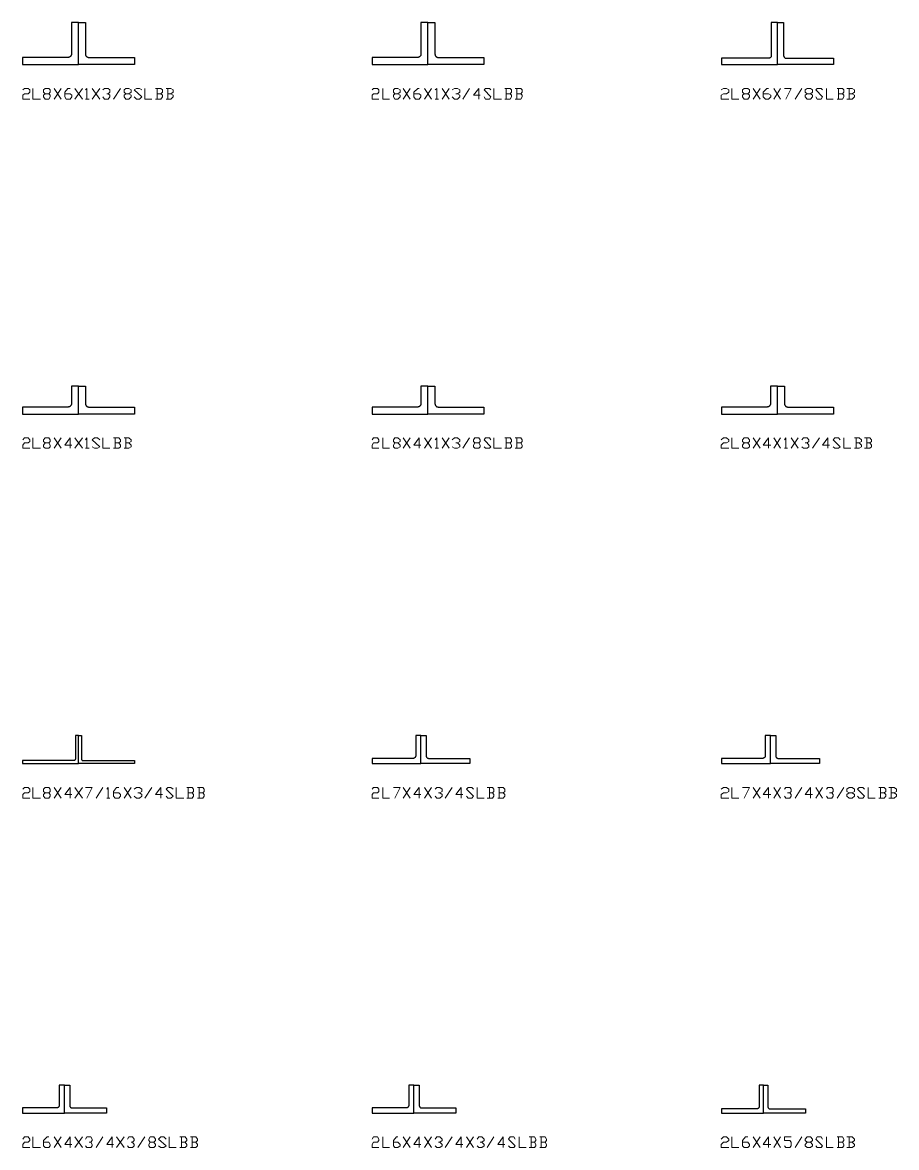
# Model space of a CAD drawing. Header units: inches. Extents: x 0 to 985, y -1555 to 12.
# Drawn here: x 600 to 725, y -1154.9 to -994 of the extents above; entities that cross this region are included whole.
import ezdxf

# ---------------------------------------------------------------- set-up
doc = ezdxf.new("R2010")
doc.units = ezdxf.units.IN
doc.header["$MEASUREMENT"] = 0
doc.layers.add('AISC_STEEL', color=7, linetype='Continuous')

msp = doc.modelspace()

# ---------------------------------------------------------------- linework, layer by layer
at = {"color": 3, "lineweight": 0}
for points in [[(600.06, -1003.65), (600.27, -1003.43), (600.82, -1003.43), (601.04, -1003.65), (601.04, -1003.98), (600.82, -1004.19), (600.27, -1004.19), (600.06, -1004.41), (600.06, -1004.96), (601.04, -1004.96)], [(601.47, -1003.43), (601.47, -1004.96), (602.56, -1004.96)], [(603.76, -1004.19), (603.98, -1004.41), (603.98, -1004.63), (603.76, -1004.96), (603.22, -1004.96), (603, -1004.63), (603, -1004.41), (603.22, -1004.19), (603.76, -1004.19), (603.98, -1003.98), (603.98, -1003.65), (603.76, -1003.43), (603.22, -1003.43), (603, -1003.65), (603, -1003.98), (603.22, -1004.19)], [(604.53, -1004.96), (605.51, -1003.43)], [(604.53, -1003.43), (605.51, -1004.96)], [(606.05, -1004.19), (606.82, -1004.19), (607.04, -1004.41), (607.04, -1004.63), (606.82, -1004.96), (606.27, -1004.96), (606.05, -1004.63), (606.05, -1003.98), (606.49, -1003.43), (606.82, -1003.43)], [(607.47, -1004.96), (608.56, -1003.43)], [(607.47, -1003.43), (608.56, -1004.96)], [(609, -1003.65), (609.22, -1003.43), (609.22, -1004.96)], [(609.98, -1004.96), (611.07, -1003.43)], [(609.98, -1003.43), (611.07, -1004.96)], [(611.51, -1003.65), (611.73, -1003.43), (612.27, -1003.43), (612.49, -1003.65), (612.49, -1003.98), (612.27, -1004.19), (612.05, -1004.19)], [(613.03, -1004.96), (614.02, -1003.43)], [(615.21, -1004.19), (615.54, -1004.41), (615.54, -1004.63), (615.21, -1004.96), (614.78, -1004.96), (614.56, -1004.63), (614.56, -1004.41), (614.78, -1004.19), (615.21, -1004.19), (615.54, -1003.98), (615.54, -1003.65), (615.21, -1003.43), (614.78, -1003.43), (614.56, -1003.65), (614.56, -1003.98), (614.78, -1004.19)], [(615.98, -1004.63), (616.31, -1004.96), (616.74, -1004.96), (617.07, -1004.63), (615.98, -1003.65), (616.31, -1003.43), (616.74, -1003.43), (617.07, -1003.65)], [(617.5, -1003.43), (617.5, -1004.96), (618.49, -1004.96)], [(619.79, -1004.19), (620.01, -1003.98), (620.01, -1003.65), (619.79, -1003.43), (619.03, -1003.43)], [(619.25, -1003.43), (619.25, -1004.96)], [(621.21, -1004.19), (621.54, -1003.98), (621.54, -1003.65), (621.21, -1003.43), (620.56, -1003.43)], [(620.78, -1003.43), (620.78, -1004.96)], [(650, -1003.65), (650.22, -1003.43), (650.77, -1003.43), (650.98, -1003.65), (650.98, -1003.98), (650.77, -1004.19), (650.22, -1004.19), (650, -1004.41), (650, -1004.96), (650.98, -1004.96)], [(651.53, -1003.43), (651.53, -1004.96), (652.51, -1004.96)], [(653.71, -1004.19), (654.04, -1004.41), (654.04, -1004.63), (653.71, -1004.96), (653.27, -1004.96), (653.06, -1004.63), (653.06, -1004.41), (653.27, -1004.19), (653.71, -1004.19), (654.04, -1003.98), (654.04, -1003.65), (653.71, -1003.43), (653.27, -1003.43), (653.06, -1003.65), (653.06, -1003.98), (653.27, -1004.19)], [(654.47, -1004.96), (655.45, -1003.43)], [(654.47, -1003.43), (655.45, -1004.96)], [(656, -1004.19), (656.76, -1004.19), (656.98, -1004.41), (656.98, -1004.63), (656.76, -1004.96), (656.22, -1004.96), (656, -1004.63), (656, -1003.98), (656.55, -1003.43), (656.76, -1003.43)], [(657.53, -1004.96), (658.51, -1003.43)], [(657.53, -1003.43), (658.51, -1004.96)], [(659.05, -1003.65), (659.27, -1003.43), (659.27, -1004.96)], [(660.03, -1004.96), (661.02, -1003.43)], [(660.03, -1003.43), (661.02, -1004.96)], [(661.45, -1003.65), (661.78, -1003.43), (662.22, -1003.43), (662.54, -1003.65), (662.54, -1003.98), (662.22, -1004.19), (662, -1004.19)], [(662.98, -1004.96), (663.96, -1003.43)], [(665.49, -1004.41), (664.51, -1004.41), (665.27, -1003.43), (665.27, -1004.96)], [(666.03, -1004.63), (666.25, -1004.96), (666.8, -1004.96), (667.01, -1004.63), (666.03, -1003.65), (666.25, -1003.43), (666.8, -1003.43), (667.01, -1003.65)], [(667.45, -1003.43), (667.45, -1004.96), (668.54, -1004.96)], [(669.74, -1004.19), (669.96, -1003.98), (669.96, -1003.65), (669.74, -1003.43), (668.98, -1003.43)], [(669.2, -1003.43), (669.2, -1004.96)], [(671.27, -1004.19), (671.49, -1003.98), (671.49, -1003.65), (671.27, -1003.43), (670.5, -1003.43)], [(670.72, -1003.43), (670.72, -1004.96)], [(699.95, -1003.65), (700.27, -1003.43), (700.71, -1003.43), (701.04, -1003.65), (701.04, -1003.98), (700.71, -1004.19), (700.27, -1004.19), (699.95, -1004.41), (699.95, -1004.96), (701.04, -1004.96)], [(701.47, -1003.43), (701.47, -1004.96), (702.46, -1004.96)], [(703.76, -1004.19), (703.98, -1004.41), (703.98, -1004.63), (703.76, -1004.96), (703.22, -1004.96), (703, -1004.63), (703, -1004.41), (703.22, -1004.19), (703.76, -1004.19), (703.98, -1003.98), (703.98, -1003.65), (703.76, -1003.43), (703.22, -1003.43), (703, -1003.65), (703, -1003.98), (703.22, -1004.19)], [(704.53, -1004.96), (705.51, -1003.43)], [(704.53, -1003.43), (705.51, -1004.96)], [(705.95, -1004.19), (706.71, -1004.19), (707.04, -1004.41), (707.04, -1004.63), (706.71, -1004.96), (706.27, -1004.96), (705.95, -1004.63), (705.95, -1003.98), (706.49, -1003.43), (706.71, -1003.43)], [(707.47, -1004.96), (708.45, -1003.43)], [(707.47, -1003.43), (708.45, -1004.96)], [(709, -1003.43), (709.98, -1003.43), (709.22, -1004.96)], [(710.53, -1004.96), (711.51, -1003.43)], [(712.71, -1004.19), (713.03, -1004.41), (713.03, -1004.63), (712.71, -1004.96), (712.27, -1004.96), (711.94, -1004.63), (711.94, -1004.41), (712.27, -1004.19), (712.71, -1004.19), (713.03, -1003.98), (713.03, -1003.65), (712.71, -1003.43), (712.27, -1003.43), (711.94, -1003.65), (711.94, -1003.98), (712.27, -1004.19)], [(713.47, -1004.63), (713.69, -1004.96), (714.23, -1004.96), (714.45, -1004.63), (713.47, -1003.65), (713.69, -1003.43), (714.23, -1003.43), (714.45, -1003.65)], [(715, -1003.43), (715, -1004.96), (715.98, -1004.96)], [(717.29, -1004.19), (717.5, -1003.98), (717.5, -1003.65), (717.29, -1003.43), (716.52, -1003.43)], [(716.74, -1003.43), (716.74, -1004.96)], [(718.7, -1004.19), (719.03, -1003.98), (719.03, -1003.65), (718.7, -1003.43), (717.94, -1003.43)], [(718.27, -1003.43), (718.27, -1004.96)], [(609, -1004.96), (609.54, -1004.96)], [(612.27, -1004.19), (612.49, -1004.41), (612.49, -1004.63), (612.27, -1004.96), (611.73, -1004.96), (611.51, -1004.63)], [(619.03, -1004.96), (619.79, -1004.96), (620.01, -1004.63), (620.01, -1004.41), (619.79, -1004.19), (619.25, -1004.19)], [(620.56, -1004.96), (621.21, -1004.96), (621.54, -1004.63), (621.54, -1004.41), (621.21, -1004.19), (620.78, -1004.19)], [(659.05, -1004.96), (659.49, -1004.96)], [(662.22, -1004.19), (662.54, -1004.41), (662.54, -1004.63), (662.22, -1004.96), (661.78, -1004.96), (661.45, -1004.63)], [(668.98, -1004.96), (669.74, -1004.96), (669.96, -1004.63), (669.96, -1004.41), (669.74, -1004.19), (669.2, -1004.19)], [(670.5, -1004.96), (671.27, -1004.96), (671.49, -1004.63), (671.49, -1004.41), (671.27, -1004.19), (670.72, -1004.19)], [(716.52, -1004.96), (717.29, -1004.96), (717.5, -1004.63), (717.5, -1004.41), (717.29, -1004.19), (716.74, -1004.19)], [(717.94, -1004.96), (718.7, -1004.96), (719.03, -1004.63), (719.03, -1004.41), (718.7, -1004.19), (718.27, -1004.19)], [(600.06, -1053.7), (600.27, -1053.38), (600.82, -1053.38), (601.04, -1053.7), (601.04, -1053.92), (600.82, -1054.14), (600.27, -1054.14), (600.06, -1054.47), (600.06, -1054.9), (601.04, -1054.9)], [(601.47, -1053.38), (601.47, -1054.9), (602.56, -1054.9)], [(603.76, -1054.14), (603.98, -1054.47), (603.98, -1054.68), (603.76, -1054.9), (603.22, -1054.9), (603, -1054.68), (603, -1054.47), (603.22, -1054.14), (603.76, -1054.14), (603.98, -1053.92), (603.98, -1053.7), (603.76, -1053.38), (603.22, -1053.38), (603, -1053.7), (603, -1053.92), (603.22, -1054.14)], [(604.53, -1054.9), (605.51, -1053.38)], [(604.53, -1053.38), (605.51, -1054.9)], [(607.04, -1054.47), (606.05, -1054.47), (606.82, -1053.38), (606.82, -1054.9)], [(607.47, -1054.9), (608.56, -1053.38)], [(607.47, -1053.38), (608.56, -1054.9)], [(609, -1053.7), (609.22, -1053.38), (609.22, -1054.9)], [(609.98, -1054.68), (610.31, -1054.9), (610.74, -1054.9), (611.07, -1054.68), (609.98, -1053.7), (610.31, -1053.38), (610.74, -1053.38), (611.07, -1053.7)], [(611.51, -1053.38), (611.51, -1054.9), (612.49, -1054.9)], [(613.8, -1054.14), (614.02, -1053.92), (614.02, -1053.7), (613.8, -1053.38), (613.03, -1053.38)], [(613.25, -1053.38), (613.25, -1054.9)], [(615.21, -1054.14), (615.54, -1053.92), (615.54, -1053.7), (615.21, -1053.38), (614.56, -1053.38)], [(614.78, -1053.38), (614.78, -1054.9)], [(650, -1053.7), (650.22, -1053.38), (650.77, -1053.38), (650.98, -1053.7), (650.98, -1053.92), (650.77, -1054.14), (650.22, -1054.14), (650, -1054.47), (650, -1054.9), (650.98, -1054.9)], [(651.53, -1053.38), (651.53, -1054.9), (652.51, -1054.9)], [(653.71, -1054.14), (654.04, -1054.47), (654.04, -1054.68), (653.71, -1054.9), (653.27, -1054.9), (653.06, -1054.68), (653.06, -1054.47), (653.27, -1054.14), (653.71, -1054.14), (654.04, -1053.92), (654.04, -1053.7), (653.71, -1053.38), (653.27, -1053.38), (653.06, -1053.7), (653.06, -1053.92), (653.27, -1054.14)], [(654.47, -1054.9), (655.45, -1053.38)], [(654.47, -1053.38), (655.45, -1054.9)], [(656.98, -1054.47), (656, -1054.47), (656.76, -1053.38), (656.76, -1054.9)], [(657.53, -1054.9), (658.51, -1053.38)], [(657.53, -1053.38), (658.51, -1054.9)], [(659.05, -1053.7), (659.27, -1053.38), (659.27, -1054.9)], [(660.03, -1054.9), (661.02, -1053.38)], [(660.03, -1053.38), (661.02, -1054.9)], [(661.45, -1053.7), (661.78, -1053.38), (662.22, -1053.38), (662.54, -1053.7), (662.54, -1053.92), (662.22, -1054.14), (662, -1054.14)], [(662.98, -1054.9), (663.96, -1053.38)], [(665.27, -1054.14), (665.49, -1054.47), (665.49, -1054.68), (665.27, -1054.9), (664.72, -1054.9), (664.51, -1054.68), (664.51, -1054.47), (664.72, -1054.14), (665.27, -1054.14), (665.49, -1053.92), (665.49, -1053.7), (665.27, -1053.38), (664.72, -1053.38), (664.51, -1053.7), (664.51, -1053.92), (664.72, -1054.14)], [(666.03, -1054.68), (666.25, -1054.9), (666.8, -1054.9), (667.01, -1054.68), (666.03, -1053.7), (666.25, -1053.38), (666.8, -1053.38), (667.01, -1053.7)], [(667.45, -1053.38), (667.45, -1054.9), (668.54, -1054.9)], [(669.74, -1054.14), (669.96, -1053.92), (669.96, -1053.7), (669.74, -1053.38), (668.98, -1053.38)], [(669.2, -1053.38), (669.2, -1054.9)], [(671.27, -1054.14), (671.49, -1053.92), (671.49, -1053.7), (671.27, -1053.38), (670.5, -1053.38)], [(670.72, -1053.38), (670.72, -1054.9)], [(699.95, -1053.7), (700.27, -1053.38), (700.71, -1053.38), (701.04, -1053.7), (701.04, -1053.92), (700.71, -1054.14), (700.27, -1054.14), (699.95, -1054.47), (699.95, -1054.9), (701.04, -1054.9)], [(701.47, -1053.38), (701.47, -1054.9), (702.46, -1054.9)], [(703.76, -1054.14), (703.98, -1054.47), (703.98, -1054.68), (703.76, -1054.9), (703.22, -1054.9), (703, -1054.68), (703, -1054.47), (703.22, -1054.14), (703.76, -1054.14), (703.98, -1053.92), (703.98, -1053.7), (703.76, -1053.38), (703.22, -1053.38), (703, -1053.7), (703, -1053.92), (703.22, -1054.14)], [(704.53, -1054.9), (705.51, -1053.38)], [(704.53, -1053.38), (705.51, -1054.9)], [(707.04, -1054.47), (705.95, -1054.47), (706.71, -1053.38), (706.71, -1054.9)], [(707.47, -1054.9), (708.45, -1053.38)], [(707.47, -1053.38), (708.45, -1054.9)], [(709, -1053.7), (709.22, -1053.38), (709.22, -1054.9)], [(709.98, -1054.9), (710.96, -1053.38)], [(709.98, -1053.38), (710.96, -1054.9)], [(711.51, -1053.7), (711.73, -1053.38), (712.27, -1053.38), (712.49, -1053.7), (712.49, -1053.92), (712.27, -1054.14), (711.94, -1054.14)], [(713.03, -1054.9), (714.02, -1053.38)], [(715.43, -1054.47), (714.45, -1054.47), (715.21, -1053.38), (715.21, -1054.9)], [(715.98, -1054.68), (716.2, -1054.9), (716.74, -1054.9), (716.96, -1054.68), (715.98, -1053.7), (716.2, -1053.38), (716.74, -1053.38), (716.96, -1053.7)], [(717.5, -1053.38), (717.5, -1054.9), (718.49, -1054.9)], [(719.69, -1054.14), (720.01, -1053.92), (720.01, -1053.7), (719.69, -1053.38), (719.03, -1053.38)], [(719.25, -1053.38), (719.25, -1054.9)], [(721.21, -1054.14), (721.43, -1053.92), (721.43, -1053.7), (721.21, -1053.38), (720.45, -1053.38)], [(720.78, -1053.38), (720.78, -1054.9)], [(609, -1054.9), (609.54, -1054.9)], [(613.03, -1054.9), (613.8, -1054.9), (614.02, -1054.68), (614.02, -1054.47), (613.8, -1054.14), (613.25, -1054.14)], [(614.56, -1054.9), (615.21, -1054.9), (615.54, -1054.68), (615.54, -1054.47), (615.21, -1054.14), (614.78, -1054.14)], [(659.05, -1054.9), (659.49, -1054.9)], [(662.22, -1054.14), (662.54, -1054.47), (662.54, -1054.68), (662.22, -1054.9), (661.78, -1054.9), (661.45, -1054.68)], [(668.98, -1054.9), (669.74, -1054.9), (669.96, -1054.68), (669.96, -1054.47), (669.74, -1054.14), (669.2, -1054.14)], [(670.5, -1054.9), (671.27, -1054.9), (671.49, -1054.68), (671.49, -1054.47), (671.27, -1054.14), (670.72, -1054.14)], [(709, -1054.9), (709.44, -1054.9)], [(712.27, -1054.14), (712.49, -1054.47), (712.49, -1054.68), (712.27, -1054.9), (711.73, -1054.9), (711.51, -1054.68)], [(719.03, -1054.9), (719.69, -1054.9), (720.01, -1054.68), (720.01, -1054.47), (719.69, -1054.14), (719.25, -1054.14)], [(720.45, -1054.9), (721.21, -1054.9), (721.43, -1054.68), (721.43, -1054.47), (721.21, -1054.14), (720.78, -1054.14)], [(600.06, -1103.65), (600.27, -1103.43), (600.82, -1103.43), (601.04, -1103.65), (601.04, -1103.98), (600.82, -1104.19), (600.27, -1104.19), (600.06, -1104.41), (600.06, -1104.96), (601.04, -1104.96)], [(601.47, -1103.43), (601.47, -1104.96), (602.56, -1104.96)], [(603.76, -1104.19), (603.98, -1104.41), (603.98, -1104.63), (603.76, -1104.96), (603.22, -1104.96), (603, -1104.63), (603, -1104.41), (603.22, -1104.19), (603.76, -1104.19), (603.98, -1103.98), (603.98, -1103.65), (603.76, -1103.43), (603.22, -1103.43), (603, -1103.65), (603, -1103.98), (603.22, -1104.19)], [(604.53, -1104.96), (605.51, -1103.43)], [(604.53, -1103.43), (605.51, -1104.96)], [(607.04, -1104.41), (606.05, -1104.41), (606.82, -1103.43), (606.82, -1104.96)], [(607.47, -1104.96), (608.56, -1103.43)], [(607.47, -1103.43), (608.56, -1104.96)], [(609, -1103.43), (609.98, -1103.43), (609.22, -1104.96)], [(610.53, -1104.96), (611.51, -1103.43)], [(612.05, -1103.65), (612.27, -1103.43), (612.27, -1104.96)], [(613.03, -1104.19), (613.8, -1104.19), (614.02, -1104.41), (614.02, -1104.63), (613.8, -1104.96), (613.25, -1104.96), (613.03, -1104.63), (613.03, -1103.98), (613.47, -1103.43), (613.8, -1103.43)], [(614.56, -1104.96), (615.54, -1103.43)], [(614.56, -1103.43), (615.54, -1104.96)], [(615.98, -1103.65), (616.31, -1103.43), (616.74, -1103.43), (617.07, -1103.65), (617.07, -1103.98), (616.74, -1104.19), (616.52, -1104.19)], [(617.5, -1104.96), (618.49, -1103.43)], [(620.01, -1104.41), (619.03, -1104.41), (619.79, -1103.43), (619.79, -1104.96)], [(620.56, -1104.63), (620.78, -1104.96), (621.21, -1104.96), (621.54, -1104.63), (620.56, -1103.65), (620.78, -1103.43), (621.21, -1103.43), (621.54, -1103.65)], [(621.98, -1103.43), (621.98, -1104.96), (623.07, -1104.96)], [(624.27, -1104.19), (624.48, -1103.98), (624.48, -1103.65), (624.27, -1103.43), (623.5, -1103.43)], [(623.72, -1103.43), (623.72, -1104.96)], [(625.79, -1104.19), (626.01, -1103.98), (626.01, -1103.65), (625.79, -1103.43), (625.03, -1103.43)], [(625.25, -1103.43), (625.25, -1104.96)], [(650, -1103.65), (650.22, -1103.43), (650.77, -1103.43), (650.98, -1103.65), (650.98, -1103.98), (650.77, -1104.19), (650.22, -1104.19), (650, -1104.41), (650, -1104.96), (650.98, -1104.96)], [(651.53, -1103.43), (651.53, -1104.96), (652.51, -1104.96)], [(653.06, -1103.43), (654.04, -1103.43), (653.27, -1104.96)], [(654.47, -1104.96), (655.45, -1103.43)], [(654.47, -1103.43), (655.45, -1104.96)], [(656.98, -1104.41), (656, -1104.41), (656.76, -1103.43), (656.76, -1104.96)], [(657.53, -1104.96), (658.51, -1103.43)], [(657.53, -1103.43), (658.51, -1104.96)], [(659.05, -1103.65), (659.27, -1103.43), (659.71, -1103.43), (660.03, -1103.65), (660.03, -1103.98), (659.71, -1104.19), (659.49, -1104.19)], [(660.47, -1104.96), (661.45, -1103.43)], [(662.98, -1104.41), (662, -1104.41), (662.76, -1103.43), (662.76, -1104.96)], [(663.52, -1104.63), (663.74, -1104.96), (664.29, -1104.96), (664.51, -1104.63), (663.52, -1103.65), (663.74, -1103.43), (664.29, -1103.43), (664.51, -1103.65)], [(665.05, -1103.43), (665.05, -1104.96), (666.03, -1104.96)], [(667.23, -1104.19), (667.45, -1103.98), (667.45, -1103.65), (667.23, -1103.43), (666.47, -1103.43)], [(666.8, -1103.43), (666.8, -1104.96)], [(668.76, -1104.19), (668.98, -1103.98), (668.98, -1103.65), (668.76, -1103.43), (668, -1103.43)], [(668.21, -1103.43), (668.21, -1104.96)], [(699.95, -1103.65), (700.27, -1103.43), (700.71, -1103.43), (701.04, -1103.65), (701.04, -1103.98), (700.71, -1104.19), (700.27, -1104.19), (699.95, -1104.41), (699.95, -1104.96), (701.04, -1104.96)], [(701.47, -1103.43), (701.47, -1104.96), (702.46, -1104.96)], [(703, -1103.43), (703.98, -1103.43), (703.22, -1104.96)], [(704.53, -1104.96), (705.51, -1103.43)], [(704.53, -1103.43), (705.51, -1104.96)], [(707.04, -1104.41), (705.95, -1104.41), (706.71, -1103.43), (706.71, -1104.96)], [(707.47, -1104.96), (708.45, -1103.43)], [(707.47, -1103.43), (708.45, -1104.96)], [(709, -1103.65), (709.22, -1103.43), (709.76, -1103.43), (709.98, -1103.65), (709.98, -1103.98), (709.76, -1104.19), (709.44, -1104.19)], [(710.53, -1104.96), (711.51, -1103.43)], [(713.03, -1104.41), (711.94, -1104.41), (712.71, -1103.43), (712.71, -1104.96)], [(713.47, -1104.96), (714.45, -1103.43)], [(713.47, -1103.43), (714.45, -1104.96)], [(715, -1103.65), (715.21, -1103.43), (715.76, -1103.43), (715.98, -1103.65), (715.98, -1103.98), (715.76, -1104.19), (715.43, -1104.19)], [(716.52, -1104.96), (717.5, -1103.43)], [(718.7, -1104.19), (719.03, -1104.41), (719.03, -1104.63), (718.7, -1104.96), (718.27, -1104.96), (717.94, -1104.63), (717.94, -1104.41), (718.27, -1104.19), (718.7, -1104.19), (719.03, -1103.98), (719.03, -1103.65), (718.7, -1103.43), (718.27, -1103.43), (717.94, -1103.65), (717.94, -1103.98), (718.27, -1104.19)], [(719.47, -1104.63), (719.69, -1104.96), (720.23, -1104.96), (720.45, -1104.63), (719.47, -1103.65), (719.69, -1103.43), (720.23, -1103.43), (720.45, -1103.65)], [(720.99, -1103.43), (720.99, -1104.96), (721.98, -1104.96)], [(723.28, -1104.19), (723.5, -1103.98), (723.5, -1103.65), (723.28, -1103.43), (722.52, -1103.43)], [(722.74, -1103.43), (722.74, -1104.96)], [(724.7, -1104.19), (725.03, -1103.98), (725.03, -1103.65), (724.7, -1103.43), (723.94, -1103.43)], [(724.27, -1103.43), (724.27, -1104.96)], [(612.05, -1104.96), (612.49, -1104.96)], [(616.74, -1104.19), (617.07, -1104.41), (617.07, -1104.63), (616.74, -1104.96), (616.31, -1104.96), (615.98, -1104.63)], [(623.5, -1104.96), (624.27, -1104.96), (624.48, -1104.63), (624.48, -1104.41), (624.27, -1104.19), (623.72, -1104.19)], [(625.03, -1104.96), (625.79, -1104.96), (626.01, -1104.63), (626.01, -1104.41), (625.79, -1104.19), (625.25, -1104.19)], [(659.71, -1104.19), (660.03, -1104.41), (660.03, -1104.63), (659.71, -1104.96), (659.27, -1104.96), (659.05, -1104.63)], [(666.47, -1104.96), (667.23, -1104.96), (667.45, -1104.63), (667.45, -1104.41), (667.23, -1104.19), (666.8, -1104.19)], [(668, -1104.96), (668.76, -1104.96), (668.98, -1104.63), (668.98, -1104.41), (668.76, -1104.19), (668.21, -1104.19)], [(709.76, -1104.19), (709.98, -1104.41), (709.98, -1104.63), (709.76, -1104.96), (709.22, -1104.96), (709, -1104.63)], [(715.76, -1104.19), (715.98, -1104.41), (715.98, -1104.63), (715.76, -1104.96), (715.21, -1104.96), (715, -1104.63)], [(722.52, -1104.96), (723.28, -1104.96), (723.5, -1104.63), (723.5, -1104.41), (723.28, -1104.19), (722.74, -1104.19)], [(723.94, -1104.96), (724.7, -1104.96), (725.03, -1104.63), (725.03, -1104.41), (724.7, -1104.19), (724.27, -1104.19)], [(600.06, -1153.7), (600.27, -1153.38), (600.82, -1153.38), (601.04, -1153.7), (601.04, -1153.92), (600.82, -1154.14), (600.27, -1154.14), (600.06, -1154.47), (600.06, -1154.9), (601.04, -1154.9)], [(601.47, -1153.38), (601.47, -1154.9), (602.56, -1154.9)], [(603, -1154.14), (603.76, -1154.14), (603.98, -1154.47), (603.98, -1154.68), (603.76, -1154.9), (603.22, -1154.9), (603, -1154.68), (603, -1153.92), (603.55, -1153.38), (603.76, -1153.38)], [(604.53, -1154.9), (605.51, -1153.38)], [(604.53, -1153.38), (605.51, -1154.9)], [(607.04, -1154.47), (606.05, -1154.47), (606.82, -1153.38), (606.82, -1154.9)], [(607.47, -1154.9), (608.56, -1153.38)], [(607.47, -1153.38), (608.56, -1154.9)], [(609, -1153.7), (609.22, -1153.38), (609.76, -1153.38), (609.98, -1153.7), (609.98, -1153.92), (609.76, -1154.14), (609.54, -1154.14)], [(610.53, -1154.9), (611.51, -1153.38)], [(613.03, -1154.47), (612.05, -1154.47), (612.82, -1153.38), (612.82, -1154.9)], [(613.47, -1154.9), (614.56, -1153.38)], [(613.47, -1153.38), (614.56, -1154.9)], [(615, -1153.7), (615.21, -1153.38), (615.76, -1153.38), (615.98, -1153.7), (615.98, -1153.92), (615.76, -1154.14), (615.54, -1154.14)], [(616.52, -1154.9), (617.5, -1153.38)], [(618.81, -1154.14), (619.03, -1154.47), (619.03, -1154.68), (618.81, -1154.9), (618.27, -1154.9), (618.05, -1154.68), (618.05, -1154.47), (618.27, -1154.14), (618.81, -1154.14), (619.03, -1153.92), (619.03, -1153.7), (618.81, -1153.38), (618.27, -1153.38), (618.05, -1153.7), (618.05, -1153.92), (618.27, -1154.14)], [(619.47, -1154.68), (619.79, -1154.9), (620.23, -1154.9), (620.56, -1154.68), (619.47, -1153.7), (619.79, -1153.38), (620.23, -1153.38), (620.56, -1153.7)], [(620.99, -1153.38), (620.99, -1154.9), (621.98, -1154.9)], [(623.28, -1154.14), (623.5, -1153.92), (623.5, -1153.7), (623.28, -1153.38), (622.52, -1153.38)], [(622.74, -1153.38), (622.74, -1154.9)], [(624.81, -1154.14), (625.03, -1153.92), (625.03, -1153.7), (624.81, -1153.38), (624.05, -1153.38)], [(624.27, -1153.38), (624.27, -1154.9)], [(650, -1153.7), (650.22, -1153.38), (650.77, -1153.38), (650.98, -1153.7), (650.98, -1153.92), (650.77, -1154.14), (650.22, -1154.14), (650, -1154.47), (650, -1154.9), (650.98, -1154.9)], [(651.53, -1153.38), (651.53, -1154.9), (652.51, -1154.9)], [(653.06, -1154.14), (653.71, -1154.14), (654.04, -1154.47), (654.04, -1154.68), (653.71, -1154.9), (653.27, -1154.9), (653.06, -1154.68), (653.06, -1153.92), (653.49, -1153.38), (653.71, -1153.38)], [(654.47, -1154.9), (655.45, -1153.38)], [(654.47, -1153.38), (655.45, -1154.9)], [(656.98, -1154.47), (656, -1154.47), (656.76, -1153.38), (656.76, -1154.9)], [(657.53, -1154.9), (658.51, -1153.38)], [(657.53, -1153.38), (658.51, -1154.9)], [(659.05, -1153.7), (659.27, -1153.38), (659.71, -1153.38), (660.03, -1153.7), (660.03, -1153.92), (659.71, -1154.14), (659.49, -1154.14)], [(660.47, -1154.9), (661.45, -1153.38)], [(662.98, -1154.47), (662, -1154.47), (662.76, -1153.38), (662.76, -1154.9)], [(663.52, -1154.9), (664.51, -1153.38)], [(663.52, -1153.38), (664.51, -1154.9)], [(665.05, -1153.7), (665.27, -1153.38), (665.71, -1153.38), (666.03, -1153.7), (666.03, -1153.92), (665.71, -1154.14), (665.49, -1154.14)], [(666.47, -1154.9), (667.45, -1153.38)], [(668.98, -1154.47), (668, -1154.47), (668.76, -1153.38), (668.76, -1154.9)], [(669.52, -1154.68), (669.74, -1154.9), (670.29, -1154.9), (670.5, -1154.68), (669.52, -1153.7), (669.74, -1153.38), (670.29, -1153.38), (670.5, -1153.7)], [(671.05, -1153.38), (671.05, -1154.9), (672.03, -1154.9)], [(673.23, -1154.14), (673.45, -1153.92), (673.45, -1153.7), (673.23, -1153.38), (672.47, -1153.38)], [(672.79, -1153.38), (672.79, -1154.9)], [(674.76, -1154.14), (674.97, -1153.92), (674.97, -1153.7), (674.76, -1153.38), (673.99, -1153.38)], [(674.21, -1153.38), (674.21, -1154.9)], [(699.95, -1153.7), (700.27, -1153.38), (700.71, -1153.38), (701.04, -1153.7), (701.04, -1153.92), (700.71, -1154.14), (700.27, -1154.14), (699.95, -1154.47), (699.95, -1154.9), (701.04, -1154.9)], [(701.47, -1153.38), (701.47, -1154.9), (702.46, -1154.9)], [(703, -1154.14), (703.76, -1154.14), (703.98, -1154.47), (703.98, -1154.68), (703.76, -1154.9), (703.22, -1154.9), (703, -1154.68), (703, -1153.92), (703.44, -1153.38), (703.76, -1153.38)], [(704.53, -1154.9), (705.51, -1153.38)], [(704.53, -1153.38), (705.51, -1154.9)], [(707.04, -1154.47), (705.95, -1154.47), (706.71, -1153.38), (706.71, -1154.9)], [(707.47, -1154.9), (708.45, -1153.38)], [(707.47, -1153.38), (708.45, -1154.9)], [(709, -1154.68), (709.22, -1154.9), (709.76, -1154.9), (709.98, -1154.68), (709.98, -1154.14), (709.76, -1153.92), (709, -1153.92), (709, -1153.38), (709.98, -1153.38)], [(710.53, -1154.9), (711.51, -1153.38)], [(712.71, -1154.14), (713.03, -1154.47), (713.03, -1154.68), (712.71, -1154.9), (712.27, -1154.9), (711.94, -1154.68), (711.94, -1154.47), (712.27, -1154.14), (712.71, -1154.14), (713.03, -1153.92), (713.03, -1153.7), (712.71, -1153.38), (712.27, -1153.38), (711.94, -1153.7), (711.94, -1153.92), (712.27, -1154.14)], [(713.47, -1154.68), (713.69, -1154.9), (714.23, -1154.9), (714.45, -1154.68), (713.47, -1153.7), (713.69, -1153.38), (714.23, -1153.38), (714.45, -1153.7)], [(715, -1153.38), (715, -1154.9), (715.98, -1154.9)], [(717.29, -1154.14), (717.5, -1153.92), (717.5, -1153.7), (717.29, -1153.38), (716.52, -1153.38)], [(716.74, -1153.38), (716.74, -1154.9)], [(718.7, -1154.14), (719.03, -1153.92), (719.03, -1153.7), (718.7, -1153.38), (717.94, -1153.38)], [(718.27, -1153.38), (718.27, -1154.9)], [(609.76, -1154.14), (609.98, -1154.47), (609.98, -1154.68), (609.76, -1154.9), (609.22, -1154.9), (609, -1154.68)], [(615.76, -1154.14), (615.98, -1154.47), (615.98, -1154.68), (615.76, -1154.9), (615.21, -1154.9), (615, -1154.68)], [(622.52, -1154.9), (623.28, -1154.9), (623.5, -1154.68), (623.5, -1154.47), (623.28, -1154.14), (622.74, -1154.14)], [(624.05, -1154.9), (624.81, -1154.9), (625.03, -1154.68), (625.03, -1154.47), (624.81, -1154.14), (624.27, -1154.14)], [(659.71, -1154.14), (660.03, -1154.47), (660.03, -1154.68), (659.71, -1154.9), (659.27, -1154.9), (659.05, -1154.68)], [(665.71, -1154.14), (666.03, -1154.47), (666.03, -1154.68), (665.71, -1154.9), (665.27, -1154.9), (665.05, -1154.68)], [(672.47, -1154.9), (673.23, -1154.9), (673.45, -1154.68), (673.45, -1154.47), (673.23, -1154.14), (672.79, -1154.14)], [(673.99, -1154.9), (674.76, -1154.9), (674.97, -1154.68), (674.97, -1154.47), (674.76, -1154.14), (674.21, -1154.14)], [(716.52, -1154.9), (717.29, -1154.9), (717.5, -1154.68), (717.5, -1154.47), (717.29, -1154.14), (716.74, -1154.14)], [(717.94, -1154.9), (718.7, -1154.9), (719.03, -1154.68), (719.03, -1154.47), (718.7, -1154.14), (718.27, -1154.14)]]:
    msp.add_lwpolyline(points, dxfattribs=at)
at = {"layer": 'AISC_STEEL'}
for points in [[(600, -1000), (608, -1000), (608, -994), (607, -994), (607, -998.5), (607, -998.53), (607, -998.56), (606.99, -998.59), (606.99, -998.62), (606.98, -998.64), (606.97, -998.67), (606.96, -998.7), (606.95, -998.72), (606.93, -998.75), (606.92, -998.77), (606.9, -998.8), (606.88, -998.82), (606.86, -998.84), (606.84, -998.86), (606.82, -998.88), (606.8, -998.9), (606.77, -998.92), (606.75, -998.93), (606.72, -998.95), (606.7, -998.96), (606.67, -998.97), (606.64, -998.98), (606.62, -998.99), (606.59, -998.99), (606.56, -999), (606.53, -999), (606.5, -999), (600, -999)], [(616, -1000), (608, -1000), (608, -994), (609, -994), (609, -998.5), (609, -998.53), (609, -998.56), (609.01, -998.59), (609.01, -998.62), (609.02, -998.64), (609.03, -998.67), (609.04, -998.7), (609.05, -998.72), (609.07, -998.75), (609.08, -998.77), (609.1, -998.8), (609.12, -998.82), (609.14, -998.84), (609.16, -998.86), (609.18, -998.88), (609.2, -998.9), (609.23, -998.92), (609.25, -998.93), (609.28, -998.95), (609.3, -998.96), (609.33, -998.97), (609.36, -998.98), (609.38, -998.99), (609.41, -998.99), (609.44, -999), (609.47, -999), (609.5, -999), (616, -999)], [(650, -1000), (658, -1000), (658, -994), (657, -994), (657, -998.5), (657, -998.53), (657, -998.56), (656.99, -998.59), (656.99, -998.62), (656.98, -998.64), (656.97, -998.67), (656.96, -998.7), (656.95, -998.72), (656.93, -998.75), (656.92, -998.77), (656.9, -998.8), (656.88, -998.82), (656.86, -998.84), (656.84, -998.86), (656.82, -998.88), (656.8, -998.9), (656.77, -998.92), (656.75, -998.93), (656.72, -998.95), (656.7, -998.96), (656.67, -998.97), (656.64, -998.98), (656.62, -998.99), (656.59, -998.99), (656.56, -999), (656.53, -999), (656.5, -999), (650, -999)], [(666, -1000), (658, -1000), (658, -994), (659, -994), (659, -998.5), (659, -998.53), (659, -998.56), (659.01, -998.59), (659.01, -998.62), (659.02, -998.64), (659.03, -998.67), (659.04, -998.7), (659.05, -998.72), (659.07, -998.75), (659.08, -998.77), (659.1, -998.8), (659.12, -998.82), (659.14, -998.84), (659.16, -998.86), (659.18, -998.88), (659.2, -998.9), (659.23, -998.92), (659.25, -998.93), (659.28, -998.95), (659.3, -998.96), (659.33, -998.97), (659.36, -998.98), (659.38, -998.99), (659.41, -998.99), (659.44, -999), (659.47, -999), (659.5, -999), (666, -999)], [(700, -1000), (708, -1000), (708, -994), (707.12, -994), (707.12, -998.69), (707.12, -998.72), (707.12, -998.75), (707.12, -998.78), (707.11, -998.81), (707.1, -998.83), (707.09, -998.86), (707.08, -998.89), (707.06, -998.91), (707.04, -998.94), (707.03, -998.96), (707.01, -998.99), (706.99, -999.01), (706.96, -999.03), (706.94, -999.04), (706.91, -999.06), (706.89, -999.08), (706.86, -999.09), (706.83, -999.1), (706.81, -999.11), (706.78, -999.12), (706.75, -999.12), (706.72, -999.12), (706.69, -999.12), (700, -999.12)], [(716, -1000), (708, -1000), (708, -994), (708.88, -994), (708.88, -998.69), (708.88, -998.72), (708.88, -998.75), (708.88, -998.78), (708.89, -998.81), (708.9, -998.83), (708.91, -998.86), (708.92, -998.89), (708.94, -998.91), (708.96, -998.94), (708.97, -998.96), (708.99, -998.99), (709.01, -999.01), (709.04, -999.03), (709.06, -999.04), (709.09, -999.06), (709.11, -999.08), (709.14, -999.09), (709.17, -999.1), (709.19, -999.11), (709.22, -999.12), (709.25, -999.12), (709.28, -999.12), (709.31, -999.12), (716, -999.12)], [(600, -1050), (608, -1050), (608, -1046), (607, -1046), (607, -1048.5), (607, -1048.53), (607, -1048.56), (606.99, -1048.59), (606.99, -1048.62), (606.98, -1048.64), (606.97, -1048.67), (606.96, -1048.7), (606.95, -1048.72), (606.93, -1048.75), (606.92, -1048.77), (606.9, -1048.8), (606.88, -1048.82), (606.86, -1048.84), (606.84, -1048.86), (606.82, -1048.88), (606.8, -1048.9), (606.77, -1048.92), (606.75, -1048.93), (606.72, -1048.95), (606.7, -1048.96), (606.67, -1048.97), (606.64, -1048.98), (606.62, -1048.99), (606.59, -1048.99), (606.56, -1049), (606.53, -1049), (606.5, -1049), (600, -1049)], [(616, -1050), (608, -1050), (608, -1046), (609, -1046), (609, -1048.5), (609, -1048.53), (609, -1048.56), (609.01, -1048.59), (609.01, -1048.62), (609.02, -1048.64), (609.03, -1048.67), (609.04, -1048.7), (609.05, -1048.72), (609.07, -1048.75), (609.08, -1048.77), (609.1, -1048.8), (609.12, -1048.82), (609.14, -1048.84), (609.16, -1048.86), (609.18, -1048.88), (609.2, -1048.9), (609.23, -1048.92), (609.25, -1048.93), (609.28, -1048.95), (609.3, -1048.96), (609.33, -1048.97), (609.36, -1048.98), (609.38, -1048.99), (609.41, -1048.99), (609.44, -1049), (609.47, -1049), (609.5, -1049), (616, -1049)], [(650, -1050), (658, -1050), (658, -1046), (657, -1046), (657, -1048.5), (657, -1048.53), (657, -1048.56), (656.99, -1048.59), (656.99, -1048.62), (656.98, -1048.64), (656.97, -1048.67), (656.96, -1048.7), (656.95, -1048.72), (656.93, -1048.75), (656.92, -1048.77), (656.9, -1048.8), (656.88, -1048.82), (656.86, -1048.84), (656.84, -1048.86), (656.82, -1048.88), (656.8, -1048.9), (656.77, -1048.92), (656.75, -1048.93), (656.72, -1048.95), (656.7, -1048.96), (656.67, -1048.97), (656.64, -1048.98), (656.62, -1048.99), (656.59, -1048.99), (656.56, -1049), (656.53, -1049), (656.5, -1049), (650, -1049)], [(666, -1050), (658, -1050), (658, -1046), (659, -1046), (659, -1048.5), (659, -1048.53), (659, -1048.56), (659.01, -1048.59), (659.01, -1048.62), (659.02, -1048.64), (659.03, -1048.67), (659.04, -1048.7), (659.05, -1048.72), (659.07, -1048.75), (659.08, -1048.77), (659.1, -1048.8), (659.12, -1048.82), (659.14, -1048.84), (659.16, -1048.86), (659.18, -1048.88), (659.2, -1048.9), (659.23, -1048.92), (659.25, -1048.93), (659.28, -1048.95), (659.3, -1048.96), (659.33, -1048.97), (659.36, -1048.98), (659.38, -1048.99), (659.41, -1048.99), (659.44, -1049), (659.47, -1049), (659.5, -1049), (666, -1049)], [(700, -1050), (708, -1050), (708, -1046), (707, -1046), (707, -1048.5), (707, -1048.53), (707, -1048.56), (706.99, -1048.59), (706.99, -1048.62), (706.98, -1048.64), (706.97, -1048.67), (706.96, -1048.7), (706.95, -1048.72), (706.93, -1048.75), (706.92, -1048.77), (706.9, -1048.8), (706.88, -1048.82), (706.86, -1048.84), (706.84, -1048.86), (706.82, -1048.88), (706.8, -1048.9), (706.77, -1048.92), (706.75, -1048.93), (706.72, -1048.95), (706.7, -1048.96), (706.67, -1048.97), (706.64, -1048.98), (706.62, -1048.99), (706.59, -1048.99), (706.56, -1049), (706.53, -1049), (706.5, -1049), (700, -1049)], [(716, -1050), (708, -1050), (708, -1046), (709, -1046), (709, -1048.5), (709, -1048.53), (709, -1048.56), (709.01, -1048.59), (709.01, -1048.62), (709.02, -1048.64), (709.03, -1048.67), (709.04, -1048.7), (709.05, -1048.72), (709.07, -1048.75), (709.08, -1048.77), (709.1, -1048.8), (709.12, -1048.82), (709.14, -1048.84), (709.16, -1048.86), (709.18, -1048.88), (709.2, -1048.9), (709.23, -1048.92), (709.25, -1048.93), (709.28, -1048.95), (709.3, -1048.96), (709.33, -1048.97), (709.36, -1048.98), (709.38, -1048.99), (709.41, -1048.99), (709.44, -1049), (709.47, -1049), (709.5, -1049), (716, -1049)], [(600, -1100), (608, -1100), (608, -1096), (607.56, -1096), (607.56, -1099.34), (607.56, -1099.37), (607.55, -1099.4), (607.55, -1099.43), (607.53, -1099.45), (607.52, -1099.48), (607.5, -1099.5), (607.48, -1099.52), (607.45, -1099.53), (607.43, -1099.55), (607.4, -1099.55), (607.37, -1099.56), (607.34, -1099.56), (600, -1099.56)], [(616, -1100), (608, -1100), (608, -1096), (608.44, -1096), (608.44, -1099.34), (608.44, -1099.37), (608.45, -1099.4), (608.45, -1099.43), (608.47, -1099.45), (608.48, -1099.48), (608.5, -1099.5), (608.52, -1099.52), (608.55, -1099.53), (608.57, -1099.55), (608.6, -1099.55), (608.63, -1099.56), (608.66, -1099.56), (616, -1099.56)], [(650, -1100), (657, -1100), (657, -1096), (656.25, -1096), (656.25, -1098.88), (656.25, -1098.9), (656.25, -1098.93), (656.24, -1098.96), (656.23, -1098.99), (656.22, -1099.02), (656.21, -1099.05), (656.19, -1099.07), (656.18, -1099.1), (656.16, -1099.12), (656.14, -1099.14), (656.12, -1099.16), (656.1, -1099.18), (656.07, -1099.19), (656.05, -1099.21), (656.02, -1099.22), (655.99, -1099.23), (655.96, -1099.24), (655.93, -1099.25), (655.9, -1099.25), (655.88, -1099.25), (650, -1099.25)], [(664, -1100), (657, -1100), (657, -1096), (657.75, -1096), (657.75, -1098.88), (657.75, -1098.9), (657.75, -1098.93), (657.76, -1098.96), (657.77, -1098.99), (657.78, -1099.02), (657.79, -1099.05), (657.81, -1099.07), (657.82, -1099.1), (657.84, -1099.12), (657.86, -1099.14), (657.88, -1099.16), (657.9, -1099.18), (657.93, -1099.19), (657.95, -1099.21), (657.98, -1099.22), (658.01, -1099.23), (658.04, -1099.24), (658.07, -1099.25), (658.1, -1099.25), (658.12, -1099.25), (664, -1099.25)], [(700, -1100), (707, -1100), (707, -1096), (706.25, -1096), (706.25, -1098.88), (706.25, -1098.9), (706.25, -1098.93), (706.24, -1098.96), (706.23, -1098.99), (706.22, -1099.02), (706.21, -1099.05), (706.19, -1099.07), (706.18, -1099.1), (706.16, -1099.12), (706.14, -1099.14), (706.12, -1099.16), (706.1, -1099.18), (706.07, -1099.19), (706.05, -1099.21), (706.02, -1099.22), (705.99, -1099.23), (705.96, -1099.24), (705.93, -1099.25), (705.9, -1099.25), (705.88, -1099.25), (700, -1099.25)], [(714, -1100), (707, -1100), (707, -1096), (707.75, -1096), (707.75, -1098.88), (707.75, -1098.9), (707.75, -1098.93), (707.76, -1098.96), (707.77, -1098.99), (707.78, -1099.02), (707.79, -1099.05), (707.81, -1099.07), (707.82, -1099.1), (707.84, -1099.12), (707.86, -1099.14), (707.88, -1099.16), (707.9, -1099.18), (707.93, -1099.19), (707.95, -1099.21), (707.98, -1099.22), (708.01, -1099.23), (708.04, -1099.24), (708.07, -1099.25), (708.1, -1099.25), (708.12, -1099.25), (714, -1099.25)], [(600, -1150), (606, -1150), (606, -1146), (605.25, -1146), (605.25, -1148.88), (605.25, -1148.9), (605.25, -1148.93), (605.24, -1148.96), (605.23, -1148.99), (605.22, -1149.02), (605.21, -1149.05), (605.19, -1149.07), (605.18, -1149.1), (605.16, -1149.12), (605.14, -1149.14), (605.12, -1149.16), (605.1, -1149.18), (605.07, -1149.19), (605.05, -1149.21), (605.02, -1149.22), (604.99, -1149.23), (604.96, -1149.24), (604.93, -1149.25), (604.9, -1149.25), (604.88, -1149.25), (600, -1149.25)], [(612, -1150), (606, -1150), (606, -1146), (606.75, -1146), (606.75, -1148.88), (606.75, -1148.9), (606.75, -1148.93), (606.76, -1148.96), (606.77, -1148.99), (606.78, -1149.02), (606.79, -1149.05), (606.81, -1149.07), (606.82, -1149.1), (606.84, -1149.12), (606.86, -1149.14), (606.88, -1149.16), (606.9, -1149.18), (606.93, -1149.19), (606.95, -1149.21), (606.98, -1149.22), (607.01, -1149.23), (607.04, -1149.24), (607.07, -1149.25), (607.1, -1149.25), (607.12, -1149.25), (612, -1149.25)], [(650, -1150), (656, -1150), (656, -1146), (655.25, -1146), (655.25, -1148.88), (655.25, -1148.9), (655.25, -1148.93), (655.24, -1148.96), (655.23, -1148.99), (655.22, -1149.02), (655.21, -1149.05), (655.19, -1149.07), (655.18, -1149.1), (655.16, -1149.12), (655.14, -1149.14), (655.12, -1149.16), (655.1, -1149.18), (655.07, -1149.19), (655.05, -1149.21), (655.02, -1149.22), (654.99, -1149.23), (654.96, -1149.24), (654.93, -1149.25), (654.9, -1149.25), (654.88, -1149.25), (650, -1149.25)], [(662, -1150), (656, -1150), (656, -1146), (656.75, -1146), (656.75, -1148.88), (656.75, -1148.9), (656.75, -1148.93), (656.76, -1148.96), (656.77, -1148.99), (656.78, -1149.02), (656.79, -1149.05), (656.81, -1149.07), (656.82, -1149.1), (656.84, -1149.12), (656.86, -1149.14), (656.88, -1149.16), (656.9, -1149.18), (656.93, -1149.19), (656.95, -1149.21), (656.98, -1149.22), (657.01, -1149.23), (657.04, -1149.24), (657.07, -1149.25), (657.1, -1149.25), (657.12, -1149.25), (662, -1149.25)], [(700, -1150), (706, -1150), (706, -1146), (705.38, -1146), (705.38, -1149.06), (705.37, -1149.09), (705.37, -1149.12), (705.36, -1149.15), (705.35, -1149.18), (705.34, -1149.2), (705.33, -1149.23), (705.31, -1149.25), (705.29, -1149.27), (705.27, -1149.29), (705.25, -1149.31), (705.23, -1149.33), (705.2, -1149.34), (705.18, -1149.35), (705.15, -1149.36), (705.12, -1149.37), (705.09, -1149.37), (705.06, -1149.38), (700, -1149.38)], [(712, -1150), (706, -1150), (706, -1146), (706.62, -1146), (706.62, -1149.06), (706.63, -1149.09), (706.63, -1149.12), (706.64, -1149.15), (706.65, -1149.18), (706.66, -1149.2), (706.67, -1149.23), (706.69, -1149.25), (706.71, -1149.27), (706.73, -1149.29), (706.75, -1149.31), (706.77, -1149.33), (706.8, -1149.34), (706.82, -1149.35), (706.85, -1149.36), (706.88, -1149.37), (706.91, -1149.37), (706.94, -1149.38), (712, -1149.38)]]:
    msp.add_lwpolyline(points, close=True, dxfattribs=at)

doc.saveas('drawing.dxf')
